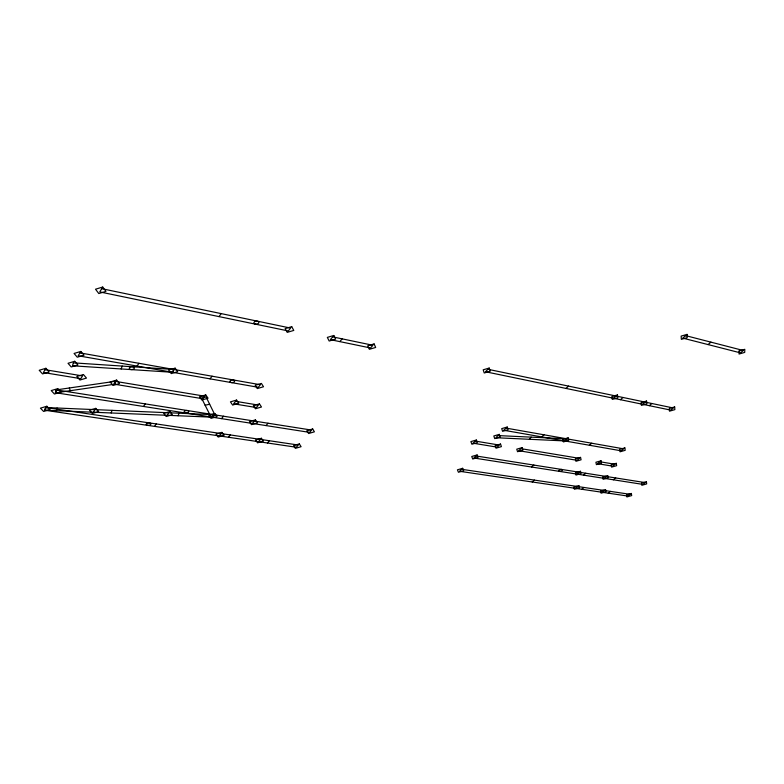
<?xml version="1.0" encoding="UTF-8"?>
<svg xmlns="http://www.w3.org/2000/svg" width="784" height="784" viewBox="0 0 784 784"><rect width="100%" height="100%" fill="white"/><g stroke="black" fill="none" stroke-linecap="round" stroke-linejoin="round"><path stroke-width="1.18" d="M56.36 410.689L57.085 408.013M93.688 412.247L94.511 409.601M111.181 412.972L112.043 410.346M121.187 368.95L122.186 366.069M167.541 415.314L168.54 412.747M178.086 415.755L179.105 413.197M137.043 366.079L138.935 363.306M143.511 406.455L145.324 403.907M172.206 372.233L174.146 369.519M219.01 316.599L221.176 313.61M154.526 426.378L156.32 423.938M210.053 378.858L212.052 376.212M211.974 417.147L213.895 414.707M221.529 418.636L223.46 416.206M219.138 435.894L221.019 433.552M228.418 437.256L230.32 434.934M529.396 439.285L531.15 437.139M252.468 423.468L254.437 421.086M266.041 425.585L268.03 423.223M339.825 341.608L342.157 338.855M258.504 441.686L260.445 439.403M267.432 442.999L269.373 440.735M565.999 388.423L568.537 386.11M541.715 436.894L544.057 434.806M531.611 467.019L533.855 465.069M564.578 440.902L566.94 438.844M613.588 398.282L616.155 396.047M620.448 399.693L623.015 397.478M532.209 481.974L534.394 480.092M589.372 445.243L591.753 443.225M708.06 344.578L710.931 342.147M642.713 404.309L645.291 402.123M649.319 405.671L651.896 403.505M577.102 474.124L579.366 472.233M583.492 475.124L585.766 473.242M575.544 488.354L577.759 486.541M581.816 489.285L584.031 487.472M604.278 478.358L606.551 476.515M613.431 479.788L615.714 477.956M602.2 492.283L604.425 490.5M608.266 493.175L610.501 491.401M205.124 405.25L209.642 404.211M69.306 387.992L70.325 390.687M739.106 350.967L739.038 354.045L744.712 352.408L744.8 349.311L739.106 350.967M45.58 407.523L44.884 410.208L212.376 417.186L213.483 414.667L45.58 407.523M73.353 362.855L72.481 365.795L172.617 372.282L173.744 369.47L73.353 362.855M45.06 369.695L43.375 372.518L80.781 378.662L82.536 375.918L45.06 369.695M101.734 288.679L99.774 291.922L288.336 330.956L290.599 328.094L101.734 288.679M46.04 407.562L44.423 410.169L296.352 447.252L298.332 445.038L46.04 407.562M56.938 389.991L55.262 392.686L309.621 432.386L311.66 430.093L56.938 389.991M79.939 352.888L78.155 355.769L258.318 387.306L260.386 384.738L79.939 352.888M115.738 381.426L113.935 384.121L202.811 398.742L204.751 396.194L115.738 381.426M497.742 435.561L496.037 437.737L564.862 440.931L566.665 438.815L497.742 435.561M235.602 401.31L233.612 403.809L256.417 407.553L258.426 405.103L235.602 401.31M332.651 336.875L330.329 339.648L370.538 347.969L372.91 345.274L332.651 336.875M487.942 369.284L485.463 371.753L670.79 410.12L673.378 407.994L487.942 369.284M475.231 441.069L472.997 443.176L497.144 447.154L499.398 445.077L475.231 441.069M461.629 469.293L459.493 471.272L627.994 496.076L630.238 494.332L461.629 469.293M476.006 455.965L473.81 458.003L642.968 484.404L645.261 482.611L476.006 455.965M506.062 428.103L503.74 430.249L621.242 450.82L623.633 448.85L506.062 428.103M520.958 448.654L518.675 450.692L577.083 460.306L579.386 458.346L520.958 448.654M685.628 335.621L682.766 338.11L740.478 352.869L743.359 350.507L685.628 335.621M599.868 461.747L597.545 463.667L612.765 466.176L615.097 464.275L599.868 461.747M102.714 287.052L95.511 289.208L98.794 293.539L105.958 291.383L102.714 287.052M80.84 351.438L74.068 353.457L77.263 357.21L84.006 355.201L80.84 351.438M45.903 368.284L39.2 370.273L42.542 373.919L49.216 371.93L45.903 368.284M74.735 361.287L68.022 363.286L71.217 366.961L77.9 364.972L74.735 361.287M83.408 374.536L76.812 376.487L79.909 380.034L86.485 378.084L83.408 374.536M57.771 388.639L51.234 390.579L54.429 394.029L60.936 392.098L57.771 388.639M291.726 326.663L285.121 328.623L287.209 332.377L293.784 330.427L291.726 326.663M116.64 380.073L110.132 381.994L113.033 385.463L119.511 383.543L116.64 380.073M175.126 368.157L168.629 370.077L171.235 373.586L177.703 371.675L175.126 368.157M46.854 406.259L40.425 408.16L43.62 411.463L50.019 409.571L46.854 406.259M333.817 335.483L327.33 337.394L329.182 341.03L335.63 339.119L333.817 335.483M95.815 408.356L89.484 410.228L92.394 413.472L98.696 411.62L95.815 408.356M374.095 343.921L367.735 345.793L369.362 349.311L375.683 347.449L374.095 343.921M205.731 394.911L199.469 396.753L201.841 400.007L208.064 398.174L205.731 394.911M261.425 383.454L255.182 385.287L257.289 388.58L263.512 386.757L261.425 383.454M169.883 411.541L163.689 413.364L166.198 416.51L172.362 414.707L169.883 411.541M236.601 400.056L230.437 401.869L232.632 405.054L238.767 403.25L236.601 400.056M214.855 413.482L208.75 415.265L211.023 418.362L217.099 416.578L214.855 413.482M259.445 403.868L253.34 405.651L255.408 408.778L261.484 407.004L259.445 403.868M255.427 419.891L249.439 421.645L251.488 424.644L257.456 422.899L255.427 419.891M221.97 432.376L216.021 434.12L218.197 437.051L224.126 435.316L221.97 432.376M489.187 368.049L483.199 369.793L484.228 372.988L490.186 371.244L489.187 368.049M261.415 438.266L255.574 439.971L257.544 442.823L263.365 441.127L261.415 438.266M312.679 428.946L306.858 430.641L308.602 433.523L314.404 431.827L312.679 428.946M299.331 443.92L293.588 445.596L295.362 448.36L301.085 446.704L299.331 443.92M687.068 334.376L681.159 336.091L681.335 339.354L687.215 337.649L687.068 334.376M617.439 394.93L611.873 396.537L612.314 399.389L617.861 397.782L617.439 394.93M507.228 427.025L501.711 428.623L502.583 431.327L508.081 429.74L507.228 427.025M476.358 440.01L470.89 441.598L471.88 444.234L477.329 442.656L476.358 440.01M499.29 434.375L493.822 435.963L494.714 438.619L500.172 437.041L499.29 434.375M646.575 401.036L641.106 402.613L641.42 405.387L646.878 403.819L646.575 401.036M500.535 444.038L495.135 445.596L496.017 448.183L501.397 446.635L500.535 444.038M477.113 454.945L471.752 456.494L472.713 459.022L478.054 457.474L477.113 454.945M522.095 447.635L516.754 449.173L517.548 451.711L522.859 450.183L522.095 447.635M674.671 406.925L669.291 408.474L669.497 411.179L674.857 409.63L674.671 406.925M568.126 437.815L562.794 439.354L563.402 441.921L568.714 440.392L568.126 437.815M462.707 468.293L457.425 469.822L458.424 472.262L463.687 470.743L462.707 468.293M580.552 457.376L575.387 458.856L575.926 461.276L581.071 459.796L580.552 457.376M624.838 447.87L619.674 449.35L620.056 451.8L625.191 450.32L624.838 447.87M601.034 460.786L595.928 462.246L596.389 464.628L601.475 463.168L601.034 460.786M580.503 471.292L575.436 472.742L575.975 475.065L581.013 473.614L580.503 471.292M616.263 463.324L611.206 464.775L611.608 467.117L616.645 465.676L616.263 463.324M607.698 475.594L602.71 477.015L603.141 479.279L608.1 477.858L607.698 475.594M578.876 485.629L573.917 487.04L574.437 489.265L579.386 487.854L578.876 485.629M605.542 489.608L600.662 491L601.083 493.175L605.954 491.784L605.542 489.608M646.408 481.709L641.537 483.101L641.822 485.296L646.673 483.904L646.408 481.709M631.365 493.459L626.553 494.831L626.877 496.948L631.679 495.586L631.365 493.459M215.159 415.412L210.71 416.441L201.498 397.998L206.065 396.939L215.159 415.412M114.405 381.416L55.566 389.991L56.624 392.696L115.258 384.121L114.405 381.416M255.251 324.106A2.519 1.509 -8.2 0 0 258.857 322.322A2.519 1.509 -8.2 0 0 254.976 321.509A2.519 1.509 -8.2 0 0 255.251 324.106M184.975 412.884A2.352 1.264 -6.6 0 0 188.748 411.776A2.352 1.264 -6.6 0 0 185.592 410.649A2.352 1.264 -6.6 0 0 184.975 412.884M147.108 425.242A2.362 1.245 -5.6 0 0 150.871 424.134A2.362 1.245 -5.6 0 0 147.637 423.046A2.362 1.245 -5.6 0 0 147.108 425.242M130.301 369.401A2.538 1.431 -4.4 0 0 134.329 368.215A2.538 1.431 -4.4 0 0 130.82 366.902A2.538 1.431 -4.4 0 0 130.301 369.401M230.751 382.425A2.381 1.333 -7.7 0 0 234.622 381.289A2.381 1.333 -7.7 0 0 231.496 380.073A2.381 1.333 -7.7 0 0 230.751 382.425M559.845 471.39A1.882 0.862 -16.5 0 0 562.373 469.89A1.882 0.862 -16.5 0 0 559.492 469.949A1.882 0.862 -16.5 0 0 559.845 471.39"/></g></svg>
